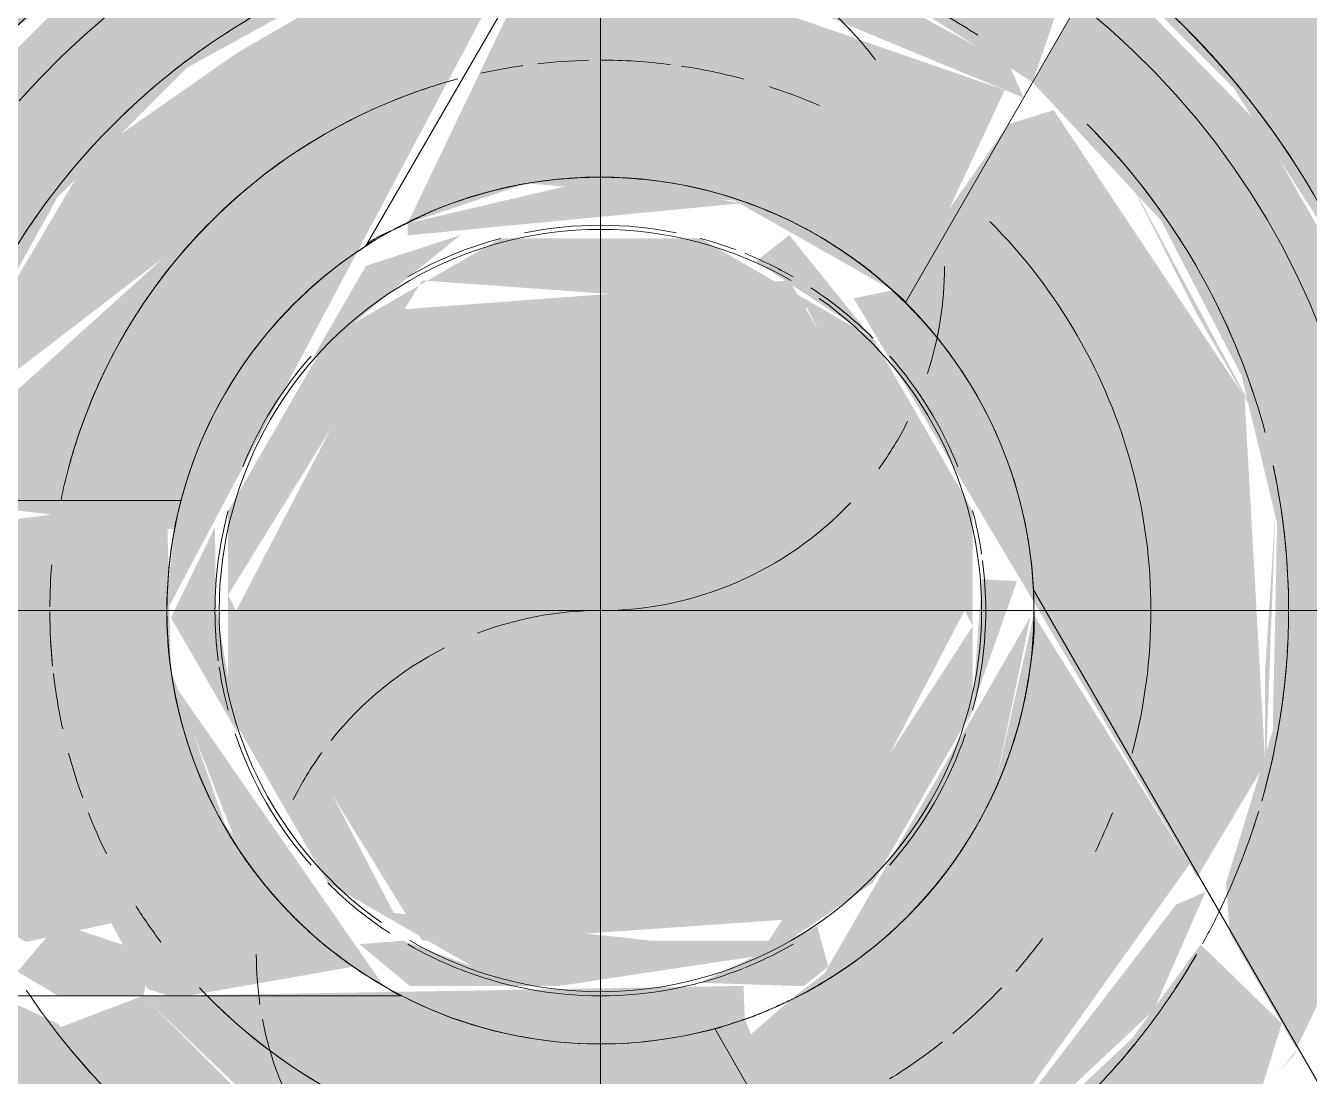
# Model space of a CAD drawing. Header units: metres. Extents: x 147 to 427, y -16 to 162.
# Drawn here: x 392.05714 to 392.08045, y 0.49154 to 0.51063 of the extents above; entities that cross this region are included whole.
import ezdxf

# ---------------------------------------------------------------- set-up
doc = ezdxf.new("R2010")
doc.units = ezdxf.units.M
for name, color, linetype, lineweight in [('P-PIPE', 7, 'Continuous', 5), ('P-PIPE-CNTR', 7, 'Continuous', 5), ('P-SANR-FIXT', 7, 'Continuous', 5)]:
    doc.layers.add(name, color=color, linetype=linetype, lineweight=lineweight)

# ---------------------------------------------------------------- blocks, each defined once
blk = doc.blocks.new('UT_Ducha higiênica - UT_Ducha higiênica-V226-HH')
at = {"layer": 'P-SANR-FIXT', "true_color": 0xf4f4f4, "transparency": 33554598}
h = blk.add_hatch(color=7, dxfattribs=at)
h.paths.add_polyline_path([(-161.1402008757782, 0.4999999999999957), (-161.1344905361901, 0.5002589616999757), (-161.1345246291447, 0.5019999999999996), (-161.1415636036094, 0.5014188907002866), (-161.1417008757785, 0.4999999999999957)])
h.paths.add_polyline_path([(-161.1330246291447, 0.5065345061048029), (-161.1310150102015, 0.5099429394195802), (-161.1279170649412, 0.5130291338498177), (-161.1245591352495, 0.515000000000001), (-161.1207186268553, 0.5161453284728974), (-161.116123505511, 0.517292842725322), (-161.1134238176033, 0.5228253563910695), (-161.1260472689764, 0.5223849030854569), (-161.1330246291447, 0.5173155541899396), (-161.1330246291447, 0.5067534605253143)])
h.paths.add_polyline_path([(-161.1030246291447, 0.5065345061048029), (-161.1035466585245, 0.5176948307352345), (-161.1050538195562, 0.5184661012230402), (-161.1080816897251, 0.512990381056767), (-161.1050226152484, 0.509927779207859), (-161.1031834532532, 0.5069179414214795)])
h = blk.add_hatch(color=7, dxfattribs=at)
h.paths.add_polyline_path([(-161.1328308006395, 0.5019999999999996), (-161.1318968929584, 0.5057061630439345), (-161.1286312308625, 0.5106066017177951), (-161.1241586377782, 0.5135615986010981), (-161.1198363624605, 0.5147614807840148), (-161.1172182005185, 0.5153967753536437), (-161.1167607193422, 0.5163336031177591), (-161.1198363624605, 0.5162614807840146), (-161.1224923355537, 0.515856096464713), (-161.1279675685643, 0.512990381056767), (-161.1310266430411, 0.509927779207859), (-161.1330246291447, 0.5065345061048029), (-161.1328613241496, 0.5019999999999996)])
h.paths.add_polyline_path([(-161.1339624052785, 0.4999999999999957), (-161.1330246291448, 0.5002147759970752), (-161.13338793414, 0.5019999999999996), (-161.1343348514611, 0.5014415046206792), (-161.1345246291447, 0.4999999999999957)])
h.paths.add_polyline_path([(-161.1030246291448, 0.4999999999999957), (-161.1035357417504, 0.5077684410893353), (-161.105034248088, 0.5099429394196192), (-161.1081321933484, 0.5130291338498307), (-161.1083146926545, 0.5128181033397022), (-161.1085158908942, 0.5114916613508153), (-161.1065306476013, 0.5095018702369911), (-161.1044630305437, 0.5062849662131793), (-161.1034391491678, 0.5033311577012917), (-161.1030509985492, 0.5002720900557494)])
h = blk.add_hatch(color=7, dxfattribs=at)
h.paths.add_polyline_path([(-161.1180246291447, 0.4849999999999948), (-161.1123883324497, 0.4862376477580795), (-161.1141423434682, 0.4881939430680752), (-161.1162128958291, 0.4877385192159716), (-161.1202438679603, 0.4877921683328029), (-161.1229743766131, 0.4886361002195574), (-161.1255246291448, 0.490133841187706), (-161.1278907879571, 0.4924999999999974), (-161.128966510792, 0.4929999999999973), (-161.1309340738709, 0.4924999999999974), (-161.128849946692, 0.4897098323594553), (-161.1264954421815, 0.487754549986641), (-161.1241455880022, 0.4864384013989064), (-161.1198363624605, 0.485246234074022), (-161.1181102958535, 0.4850116430285483)])
h.paths.add_polyline_path([(-161.1053842982261, 0.4920438057782814), (-161.1042912164921, 0.4942938369561003), (-161.1032631483607, 0.4981882666842901), (-161.1033037784413, 0.5021203494174805), (-161.1043378783633, 0.5058188147663115), (-161.1060615721355, 0.50883883476483), (-161.1089242308348, 0.5117623522420813), (-161.1101742308348, 0.5095972887326086), (-161.1078417916487, 0.507087296304257), (-161.1063793817509, 0.5042705142441813), (-161.1057331255246, 0.501583687234829), (-161.1058117035649, 0.4978194532921444), (-161.1066607293643, 0.495050252531702), (-161.1065934059442, 0.494129327620626), (-161.1055806969418, 0.4923825628676594)])
h.paths.add_polyline_path([(-161.1302613241496, 0.5019999999999996), (-161.1296698765387, 0.5042705142441813), (-161.1278907879571, 0.5074999999999983), (-161.1255246291448, 0.5098661588123243), (-161.1222834056149, 0.5116501093390623), (-161.1193571324099, 0.5123245726170892), (-161.1186158661476, 0.5129759474718593), (-161.1180246291447, 0.515000000000001), (-161.1222834056149, 0.5143329398014874), (-161.1268634639096, 0.5119630570092683), (-161.129987686154, 0.50883883476483), (-161.1317580417974, 0.5057061630439345), (-161.1327454798482, 0.5019999999999996), (-161.1305246291447, 0.5019999999999996)])
h = blk.add_hatch(color=7, dxfattribs=at)
h.paths.add_polyline_path([(-161.1123883324497, 0.4862376477580795), (-161.1090163328223, 0.4881669754173187), (-161.1060615721355, 0.4911611652351657), (-161.1056487826075, 0.4924999999999974), (-161.1071231749721, 0.4939338100733721), (-161.1083744986362, 0.4922184664332072), (-161.1109534570127, 0.4898047899914225), (-161.1131171518564, 0.4874999999999942), (-161.1124746291445, 0.4863871180180418)])
h.paths.add_polyline_path([(-161.1305246291447, 0.4929999999999973), (-161.128681165545, 0.4935300401266964), (-161.1296351985211, 0.4956457656155595), (-161.1303833206808, 0.4989266556538753), (-161.1311459206392, 0.5019999999999996), (-161.132834233428, 0.5014461990487069), (-161.1327316261723, 0.497774421467172), (-161.1316689616426, 0.4940787784381638), (-161.1310150102015, 0.4929999999999973), (-161.1305286944349, 0.4929999999999973)])
h.paths.add_polyline_path([(-161.1101742308348, 0.5095972887326086), (-161.1093304730125, 0.5120740728286105), (-161.1124843955091, 0.5138021428639631), (-161.116123505511, 0.5147416168188307), (-161.1177870643015, 0.5144114743788429), (-161.1185907958059, 0.5124254627450057), (-161.116123505511, 0.5122497123253987), (-161.1127189321571, 0.5112164606619954), (-161.1101990260083, 0.5096163147384036)])
at = {"layer": 'P-SANR-FIXT', "true_color": 0x7f7f7f, "transparency": 33554598}
h = blk.add_hatch(color=8, dxfattribs=at)
h.paths.add_polyline_path([(-161.1180246291447, 0.4875000000000029), (-161.1139305094306, 0.4889087766431101), (-161.1154026710742, 0.4925842512029213), (-161.1154246213233, 0.4931804128162534), (-161.1263284472944, 0.4929945072572295), (-161.1210188221294, 0.487894192984691), (-161.1185907958059, 0.4875745372549901)])
h.paths.add_polyline_path([(-161.1219646171398, 0.4931850850210843), (-161.1257694321439, 0.498664685702958), (-161.1245858537814, 0.4956457656155595), (-161.1225133533562, 0.4935300401266964)])
h.paths.add_polyline_path([(-161.1140768689421, 0.4931985468795022), (-161.1121882195221, 0.4947690293694935), (-161.1108647651837, 0.4967647619362152), (-161.1102113872324, 0.4998937575964359), (-161.1140336551343, 0.4932733953902783)])
h.paths.add_polyline_path([(-161.1201376506978, 0.4940030751975834), (-161.1143290450249, 0.4944070898541897), (-161.1112631483607, 0.5002826213526529), (-161.1145925369395, 0.5059969248024123), (-161.1217971633869, 0.5054596286239528), (-161.1247861099288, 0.4997173786476548), (-161.1212598672085, 0.4940030751975834)])
h.paths.add_polyline_path([(-161.107187070197, 0.4951533056728269), (-161.1059505563161, 0.4972250040119303), (-161.1063241294295, 0.5038822856765331), (-161.1097906672568, 0.5090893813139455), (-161.1106121244373, 0.50883883476483), (-161.1127189321571, 0.5058188147663115), (-161.1134238176033, 0.5056703350218528), (-161.1072502666972, 0.4952623097586433)])
h.paths.add_polyline_path([(-161.1258992101373, 0.4999999999999957), (-161.1193571324099, 0.5123245726170892), (-161.1224008865921, 0.5114153049803422), (-161.1246189016735, 0.5101347333760499), (-161.1244951052723, 0.50883883476483), (-161.1263284472944, 0.5070054927427489), (-161.1259521340789, 0.5064170115166785), (-161.1301840094578, 0.5025872633877307), (-161.1300987019733, 0.5019999999999996), (-161.1257611040645, 0.5014683261297063), (-161.1258757520285, 0.5004412273821695)])
h.paths.add_polyline_path([(-161.1214869552936, 0.5068195871837423), (-161.1154545380179, 0.5073994190409605), (-161.1180246291447, 0.5078543565477138), (-161.1215246291448, 0.5070359871875737), (-161.1215246291448, 0.5068195871837423)])
h = blk.add_hatch(color=8, dxfattribs=at)
h.paths.add_polyline_path([(-161.1137746291446, 0.4886387840678761), (-161.1115048239667, 0.4895262994064754), (-161.1073246716239, 0.4953906466284617), (-161.1101547503139, 0.4999248013085633), (-161.1108647651837, 0.4967647619362152), (-161.1121882195221, 0.4947690293694935), (-161.1145246291448, 0.4929695615268418), (-161.1156886863653, 0.4919540284226173), (-161.113800954626, 0.4886843811391725)])
h.paths.add_polyline_path([(-161.126324934877, 0.4929999999999973), (-161.1261697877249, 0.4937499999999452), (-161.127866108085, 0.494318019484659), (-161.1286133774692, 0.4934416969863349), (-161.1278725276624, 0.4929999999999973), (-161.1263339400371, 0.4929999999999973)])
h.paths.add_polyline_path([(-161.1292366717815, 0.4946836369557245), (-161.1285839400371, 0.4952499999999968), (-161.1295217998831, 0.4953719970856647), (-161.1292783832097, 0.4947843372514499)])
h.paths.add_polyline_path([(-161.1124843955091, 0.505595966142876), (-161.1106790946879, 0.5094573800050767), (-161.1189890979742, 0.5123294909852619), (-161.1215246291448, 0.5070359871875737), (-161.1193571324099, 0.5077610218951477), (-161.1155866443122, 0.5074472535264979), (-161.1127189321571, 0.5058188147663115)])
h = blk.add_hatch(color=8, dxfattribs=at)
h.paths.add_polyline_path([(-161.1117746291447, 0.4891746824526929), (-161.107971966068, 0.4927430570895183), (-161.1070336814836, 0.4948887341152876), (-161.1075648076781, 0.4946610286031531), (-161.1117709103726, 0.489179528850926)])
h.paths.add_polyline_path([(-161.1103368530111, 0.5093156188609407), (-161.1106049344077, 0.509927779207859), (-161.1137841086828, 0.5116576712252806), (-161.1168685081659, 0.5123477937856185), (-161.116123505511, 0.5117125288071749), (-161.1103636476831, 0.5093267175775085)])
h = blk.add_hatch(color=8, dxfattribs=at)
h.paths.add_polyline_path([(-161.1212598672085, 0.4879259271713592), (-161.1244561197668, 0.4903784980197549), (-161.1244951052723, 0.4911611652351657), (-161.1263339400371, 0.4929999999999973), (-161.1278358706882, 0.4924284304218431), (-161.1255246291448, 0.490133841187706), (-161.1227988675782, 0.4885634019969756), (-161.1215246291448, 0.4880355951561732)])
h.paths.add_polyline_path([(-161.1059505563161, 0.5032352380637806), (-161.1084431460983, 0.5078709966811211), (-161.1071993115974, 0.505398145657195), (-161.1060552117623, 0.5034165066139403)])
h.paths.add_polyline_path([(-161.1059505563161, 0.4967647619362239), (-161.1057631483607, 0.5018117333157274), (-161.1059505563161, 0.4989426508222601), (-161.1059505563161, 0.4972250040119303)])
h.paths.add_polyline_path([(-161.1300987019733, 0.5032352380638239), (-161.1268634639096, 0.5057177235426403), (-161.1259521340789, 0.5064170115166698), (-161.1263284472944, 0.5070054927427489), (-161.1242770435175, 0.5090568965196436), (-161.1246189016735, 0.5101347333760499), (-161.1273152927161, 0.5082499999999895), (-161.1296698765387, 0.5042705142441813), (-161.1299890339886, 0.5035000000000079)])
h = blk.add_hatch(color=8, dxfattribs=at)
h.paths.add_polyline_path([(-161.1255246291448, 0.4929999999999973), (-161.1225133533562, 0.4935300401266964), (-161.1248262115845, 0.4960731045475261), (-161.1258257161025, 0.4989266556538753), (-161.1258992101373, 0.5019999999999996), (-161.1303332033727, 0.501454023095433), (-161.1302316261723, 0.497774421467172), (-161.1294516543606, 0.4961177143234626), (-161.1286312308625, 0.4946951135353075), (-161.1290852280663, 0.494318019484659), (-161.1284509881563, 0.4939803388180471), (-161.1269100451297, 0.494318019484659), (-161.1262468066344, 0.493122177489631), (-161.1258591275532, 0.4929999999999973)])
h.paths.add_polyline_path([(-161.1187724696793, 0.4931804128162534), (-161.1149675381413, 0.4937543632602674), (-161.1130748816765, 0.495050252531702), (-161.1112631483607, 0.4981882666842814), (-161.1112631483607, 0.5018117333157274), (-161.1130748816765, 0.5049497474683111), (-161.1162128958291, 0.5067614807840297), (-161.1198363624605, 0.5067614807840297), (-161.1229743766131, 0.5049497474683111), (-161.1247861099288, 0.5018117333157187), (-161.1247861099288, 0.4981882666842901), (-161.1229743766131, 0.495050252531702), (-161.1198363624605, 0.4932385192159834), (-161.1193950005357, 0.4931804128162534)])
h.paths.add_polyline_path([(-161.1170950039819, 0.4940030751975834), (-161.1217775220977, 0.4945063516651014), (-161.1247861099288, 0.5002826213523367), (-161.1212598672085, 0.5059969248024123), (-161.1142717361704, 0.5054936482980725), (-161.1112631483607, 0.4997173786473429), (-161.1149675381413, 0.4940030751975834), (-161.1168261865593, 0.4940030751975834)])
h = blk.add_hatch(color=8, dxfattribs=at)
h.paths.add_polyline_path([(-161.1143290450249, 0.4931804128162534), (-161.1138858736974, 0.4935293603473094), (-161.1140873386484, 0.4942733669729815), (-161.1162128958291, 0.4932385192159834), (-161.1145246291448, 0.4931804128162534)])
h.paths.add_polyline_path([(-161.1193950005357, 0.4931804128162534), (-161.1216096685414, 0.4940030751975834), (-161.1223992101373, 0.4939378221735155), (-161.1214869552936, 0.4931804128162534), (-161.1198235842782, 0.4931804128162534)])
h.paths.add_polyline_path([(-161.111433507705, 0.4977769828448209), (-161.1104579758644, 0.5005333464427999), (-161.1110999768467, 0.5005723226169113), (-161.1112631483607, 0.4981882666842814), (-161.1114159158697, 0.4978194532921444)])
h.paths.add_polyline_path([(-161.124615750585, 0.4977769828459297), (-161.1250106380665, 0.500106272789968), (-161.1250246291447, 0.5015148187143509), (-161.1258257161025, 0.4998727045977283), (-161.124766290918, 0.498037726351291)])
h.paths.add_polyline_path([(-161.1128038790955, 0.5045965700286975), (-161.1145925369395, 0.5068195871837423), (-161.115201655793, 0.5063426114463032), (-161.1130748816765, 0.5049497474683111)])
h.paths.add_polyline_path([(-161.1232453791933, 0.5045965700296331), (-161.1214869552936, 0.5060777828465707), (-161.1205681010498, 0.5068195871837423), (-161.1222834056149, 0.5062627571429082), (-161.1232181183681, 0.5046437871638749)])
at = {"layer": 'P-SANR-FIXT', "true_color": 0xf4f4f4, "transparency": 33554598}
h = blk.add_hatch(color=7, dxfattribs=at)
h.paths.add_polyline_path([(-161.1139305094306, 0.4771746436089262), (-161.1100019893131, 0.4776150969145389), (-161.1081760332992, 0.4789417316129335), (-161.1127763692785, 0.4860666225593216), (-161.1159484971241, 0.4852733279658398), (-161.1198363624605, 0.4852385192159765), (-161.1229271119589, 0.4859214881871829), (-161.1268634639095, 0.4880077625104176), (-161.1293806300259, 0.4903354624166654), (-161.1322030616617, 0.4929999999999973), (-161.1326101091218, 0.4924647540338287), (-161.1320624397677, 0.4897109239038588), (-161.1326141894786, 0.4846000000000035), (-161.1330246291447, 0.4846000000000035), (-161.1324995566844, 0.482302958337316), (-161.1248034756622, 0.4771746436089262), (-161.1139637900086, 0.4771746436089262)])
h.paths.add_polyline_path([(-161.1030246291447, 0.4826844458100605), (-161.1029509463181, 0.483141193794052), (-161.1030246291447, 0.4832645150172863)])
h.paths.add_polyline_path([(-161.1105184856834, 0.4870143329869528), (-161.1090023655035, 0.4881448272080701), (-161.1105144676342, 0.4870174161445135)])
h.paths.add_polyline_path([(-161.1053717021436, 0.4920220795047184), (-161.1057303818706, 0.4915927807916347), (-161.1054193745081, 0.4919332606909567)])
h.paths.add_polyline_path([(-161.1039846414417, 0.4896296165777171), (-161.1034245498105, 0.4924999999999974), (-161.1030246291447, 0.4942938369561003), (-161.1035357417504, 0.4961177143234626), (-161.1049476455477, 0.4912906481525375), (-161.1040043871365, 0.4896636748151739)])
h.paths.add_polyline_path([(-161.1330246291447, 0.4934654938951799), (-161.1331246291448, 0.4999999999999957), (-161.1344917160203, 0.4997500000000001), (-161.1331246291448, 0.4937069152516068), (-161.1330513650692, 0.4935300401266964)])
at = {"layer": 'P-SANR-FIXT'}
for p, q in [((-161.1088368069715, 0.5299137748155099), (-161.1222834056149, 0.506623582775598)), ((-161.1124843955091, 0.505595966142876), (-161.1010425783374, 0.5254137748155759)), ((-161.1256409948009, 0.5019999999999996), (-161.1485246291448, 0.5019999999999996)), ((-161.0967124513179, 0.4770862251849087), (-161.1101590499618, 0.5003764172242402)), ((-161.1485246291448, 0.4929999999999973), (-161.1216314318575, 0.4929999999999973)), ((-161.1159484971241, 0.4924040338572285), (-161.1045066799519, 0.4725862251847842))]:
    blk.add_line(p, q, dxfattribs=at)
at = {"layer": 'P-SANR-FIXT', "color": 254, "true_color": 0xe9e9e9}
blk.add_line((-161.1154240502863, 0.5096559302814797), (-161.1154364386937, 0.5096592582628914), dxfattribs=at)
at = {"layer": 'P-SANR-FIXT', "color": 254, "true_color": 0xe6e6e6}
blk.add_line((-161.1154364386937, 0.5096592582628914), (-161.1154240502863, 0.5096559302814797), dxfattribs=at)
at = {"layer": 'P-SANR-FIXT'}
for centre, radius, start, end in [((-161.1180246291447, 0.5), 0.01500000000000001, 89.99999999999959, 172.8169731624006), ((-161.1180246291447, 0.5), 0.01499999999998636, 359.9999999999994, 52.45709492383364), ((-161.1180246291447, 0.5), 0.007874580992620395, 359.9999999999987, 179.9999999999987), ((-161.1180246291448, 0.5000000000000092), 0.007000000000021253, 78.65419612889293, 101.3458038713398), ((-161.1180246291448, 0.5000000000000092), 0.007000000000021253, 78.65419612889991, 101.3458038713398), ((-161.1180246291448, 0.5000000000000092), 0.006999999999981428, 138.6541961242465, 158.1095299170462), ((-161.1180246291448, 0.5000000000000092), 0.006999999999981428, 138.6541961242465, 158.1095299170462), ((-161.1180246291448, 0.5000000000000092), 0.006999999999998798, 21.89047008300429, 41.34580386568707), ((-161.1180246291448, 0.5000000000000092), 0.006999999999998798, 21.89047008300429, 41.34580386568707), ((-161.1180246291447, 0.5), 0.007874580992591973, 180, 0), ((-161.1180246291448, 0.5000000000000092), 0.007000000000007293, 198.6541961248572, 221.3458038750577), ((-161.1180246291448, 0.5000000000000092), 0.007000000000007293, 198.6541961248572, 221.3458038750577), ((-161.1180246291448, 0.5000000000000092), 0.007000000000017309, 318.6541961343065, 341.3458038651302), ((-161.1180246291448, 0.5000000000000092), 0.007000000000017309, 318.6541961343065, 341.3458038651302), ((-161.1180246291447, 0.5), 0.01500000000002118, 207.2994541391567, 292.457094924072), ((-161.1180246291448, 0.5000000000000092), 0.006999999999989838, 259.2715171107294, 280.7284828890414), ((-161.1180246291448, 0.5000000000000092), 0.006999999999989838, 259.2715171107294, 280.7284828890414)]:
    blk.add_arc(centre, radius, start, end, dxfattribs=at)
at = {"layer": 'P-SANR-FIXT', "color": 254, "true_color": 0xd5d5d5}
for centre, radius, start, end in [((-161.1180246291447, 0.5), 0.01499999999995752, 42.03438205535853, 45.00000000000038), ((-161.1180246291447, 0.5000000000000007), 0.00999999999998729, 91.24822897779707, 96.56250000017721), ((-161.1180246291447, 0.5000000000000007), 0.009999999999986787, 82.69536533132924, 90), ((-161.1180246291447, 0.5000000000000007), 0.01000000000000036, 98.11483424246325, 102.5488362470288), ((-161.1180246291447, 0.5000000000000007), 0.009999999999976928, 75.00000000007714, 81.5625000001587), ((-161.1180246291447, 0.5000000000000007), 0.009999999999995384, 66.56250000019762, 72.14471713426003), ((-161.1180246291447, 0.5), 0.007874580992584689, 60.426853811816, 119.9280889499334), ((-161.1180246291447, 0.5), 0.007874580992601228, 120.0747397320841, 157.0170633078156), ((-161.1180246291448, 0.5000000000000092), 0.006999999999984988, 105.0000000000436, 119.9999999993116), ((-161.1180246291448, 0.5000000000000092), 0.006999999999984988, 105.0000000000436, 119.9999999993116), ((-161.1180246291448, 0.5000000000000092), 0.006999999999984783, 69.49632221002277, 74.9999999999561), ((-161.1180246291448, 0.5000000000000092), 0.006999999999984783, 69.49632221002818, 74.9999999999561), ((-161.1180246291447, 0.5), 0.007874580992564786, 8.078029001017379e-13, 59.55212463589638), ((-161.1180246291448, 0.5000000000000092), 0.006999999999994336, 59.99999999996233, 67.99629750638137), ((-161.1180246291448, 0.5000000000000092), 0.006999999999994336, 59.99999999996239, 67.99629750638005), ((-161.1180246291448, 0.5000000000000092), 0.007000000000021689, 45.00000000002751, 56.89652978981563), ((-161.1180246291448, 0.5000000000000092), 0.007000000000021689, 45.00000000002751, 56.89652978981563), ((-161.1180246291447, 0.5), 0.007874580992620395, 157.2367741505077, 179.9999999999987), ((-161.1180246291448, 0.5000000000000092), 0.006999999999976581, 165.0000000000142, 180), ((-161.1180246291448, 0.5000000000000092), 0.006999999999976581, 165.0000000000142, 180), ((-161.1180246291448, 0.5000000000000092), 0.006999999999984783, 8.427294718412378, 15.00000000000371), ((-161.1180246291448, 0.5000000000000092), 0.006999999999984783, 8.427294718446538, 15.00000000000371), ((-161.1180246291447, 0.5000000000000007), 0.0100000000000101, 175.2416114417375, 179.6301761423017), ((-161.1180246291448, 0.5000000000000092), 0.007000000000000964, 9.087299089890595e-13, 7.479131685426211), ((-161.1180246291448, 0.5000000000000092), 0.007000000000000964, 9.087299089890509e-13, 7.479131685461279), ((-161.1180246291447, 0.5000000000000007), 0.01000000000001512, 180.1359100770737, 185.7860035821166), ((-161.1180246291447, 0.5), 0.007874580992637064, 180, 239.999999999873), ((-161.1180246291448, 0.5000000000000092), 0.007000000000027034, 180, 187.4791316404527), ((-161.1180246291448, 0.5000000000000092), 0.007000000000027034, 180, 187.4791316404527), ((-161.1180246291447, 0.5), 0.007874580992591973, 300.1595468704429, 0), ((-161.1180246291448, 0.5000000000000092), 0.007000000000005002, 344.9999999999555, 0), ((-161.1180246291448, 0.5000000000000092), 0.007000000000005002, 344.9999999999555, 0), ((-161.1180246291448, 0.5000000000000092), 0.006999999999984783, 188.4272947168865, 195.0000000000028), ((-161.1180246291448, 0.5000000000000092), 0.006999999999984783, 188.4272947168865, 195.0000000000028), ((-161.1180246291447, 0.5000000000000007), 0.009999999999987713, 186.5625000000012, 192.4117640572905), ((-161.1180246291447, 0.5000000000000007), 0.009999999999976928, 194.9999999999974, 199.8978333119794), ((-161.1180246291447, 0.5000000000000007), 0.01000000000000248, 201.5624999999721, 206.2254013819306), ((-161.1180246291447, 0.5000000000000007), 0.009999999999989113, 334.0484734996464, 338.4375000000304), ((-161.1180246291448, 0.5000000000000092), 0.006999999999969944, 224.9999999998151, 236.8965299752944), ((-161.1180246291448, 0.5000000000000092), 0.006999999999969944, 224.9999999998151, 236.8965299752944), ((-161.1180246291447, 0.5000000000000007), 0.009999999999965488, 212.4325549804132, 217.0429024159628), ((-161.1180246291448, 0.5000000000000092), 0.006999999999998495, 240.0000000007597, 249.4681994600545), ((-161.1180246291448, 0.5000000000000092), 0.006999999999998495, 240.0000000007597, 249.4681994600545), ((-161.1180246291448, 0.5000000000000092), 0.007000000000003006, 292.0037024935938, 300.0000000000067), ((-161.1180246291448, 0.5000000000000092), 0.007000000000003006, 292.0037024935938, 300.0000000000067), ((-161.1180246291447, 0.5000000000000007), 0.009999999999984, 319.0076141229678, 323.4375000000577), ((-161.1180246291447, 0.5), 0.01249999999999726, 326.6428716152661, 329.9999999999297), ((-161.1180246291448, 0.5000000000000092), 0.006999999999995129, 249.4963222110333, 259.2715171107374), ((-161.1180246291448, 0.5000000000000092), 0.006999999999995129, 249.4963222110333, 259.2715171107374), ((-161.1180246291448, 0.5000000000000092), 0.007000000000005094, 280.7284828890187, 291.7602533973862), ((-161.1180246291448, 0.5000000000000092), 0.007000000000005094, 280.7284828890187, 291.7602533973862), ((-161.1180246291447, 0.5000000000000007), 0.01000000000001263, 223.249711339852, 225.0000000000411), ((-161.1180246291447, 0.5), 0.007874580992594513, 240.4019693268528, 299.8095912500561), ((-161.1180246291447, 0.5000000000000007), 0.009999999999997079, 309.7980108102126, 316.7502886601913), ((-161.1180246291447, 0.5), 0.01249999999999019, 322.0777517247231, 326.322463254018), ((-161.1180246291447, 0.5000000000000007), 0.01000000000000235, 301.6736529004888, 308.4374999999591), ((-161.1180246291447, 0.5), 0.01249999999997246, 315.9185713259383, 321.1261221405375)]:
    blk.add_arc(centre, radius, start, end, dxfattribs=at)
at = {"layer": 'P-SANR-FIXT', "color": 253, "true_color": 0x9e9e9e}
for centre, radius, start, end in [((-161.1180246291447, 0.5), 0.01250000000001931, 122.6250000000631, 134.9999999999972), ((-161.1180246291447, 0.5), 0.01499999999997003, 31.69476383258548, 42.03438205538247), ((-161.1180246291447, 0.5000000000000007), 0.009999999999984285, 105.000000000089, 164.9999999999962), ((-161.1180246291447, 0.5), 0.01249999999999537, 32.62500000006549, 45.00000000003953), ((-161.1180246291447, 0.5), 0.0125000000000277, 137.6249999999807, 149.9999999999159), ((-161.1180246291447, 0.5), 0.007874580992620395, 359.9999999999987, 179.9999999999987), ((-161.1180246291447, 0.5), 0.007874580992620395, 359.9999999999987, 179.9999999999987), ((-161.1180246291447, 0.5), 0.006924652297982448, 60.00000000020139, 179.9999999999977), ((-161.1180246291447, 0.5000000000000007), 0.01000000000001174, 15.00000000007416, 44.99999999992197), ((-161.1180246291447, 0.5), 0.012500000000011, 14.99999999999845, 27.37500000011349), ((-161.1180246291447, 0.5), 0.006924652297942103, 9.186178726667559e-13, 54.96465417620239), ((-161.1180246291447, 0.5000000000000007), 0.009999999999981522, 165.0053728462654, 168.4088900845138), ((-161.1180246291447, 0.5000000000000007), 0.0099999999999909, 359.9999999999984, 14.99462715370674), ((-161.1180246291447, 0.5), 0.01249999999998863, 359.9999999999986, 11.99570172296819), ((-161.1180246291447, 0.5), 0.007874580992591973, 180, 0), ((-161.1180246291447, 0.5), 0.007874580992591973, 180, 0), ((-161.1180246291447, 0.5), 0.006924652297985294, 180.0000000000001, 234.9646545444288), ((-161.1180246291447, 0.5), 0.006924652297954026, 239.9999999998979, 0), ((-161.1180246291447, 0.5000000000000007), 0.01000000000000438, 345.0000000000041, 359.9999999999955), ((-161.1180246291447, 0.5), 0.01250000000000364, 345.0000000000278, 357.3750000000266), ((-161.1180246291447, 0.5), 0.01249999999999498, 334.1338108579319, 342.3750000000207), ((-161.1180246291447, 0.5), 0.01249999999997488, 213.4707767671549, 222.3749999998711), ((-161.1180246291447, 0.5000000000000007), 0.01000000000001857, 225.000000000058, 284.9999999998635)]:
    blk.add_arc(centre, radius, start, end, dxfattribs=at)
at = {"layer": 'P-SANR-FIXT', "color": 252, "true_color": 0x898989}
for radius, start, end in [(0.01249999999999809, 122.6250000001074, 135.0000000000462), (0.01249999999997799, 32.62500000002994, 45.00000000000026), (0.01249999999999326, 137.6250000000598, 149.9999999999848), (0.01249999999996874, 14.99999999995054, 27.37500000003489), (0.01250000000001204, 5.088887490351181e-13, 11.99570172299092), (0.01249999999998461, 345.0000000000498, 357.375000000031), (0.01249999999999957, 334.1338108579238, 342.3750000000147), (0.0125000000000277, 213.4707767672665, 222.3749999999919)]:
    blk.add_arc((-161.1180246291447, 0.5), radius, start, end, dxfattribs=at)
at = {"layer": 'P-SANR-FIXT', "color": 254, "true_color": 0xcecece}
for radius, start, end in [(0.00999999999999096, 91.24822897779663, 96.56250000017485), (0.01000000000000012, 82.69536533133254, 90.00000000000031), (0.009999999999991151, 98.11483424247068, 102.5488362470401), (0.009999999999986181, 75.00000000009038, 81.5625000001664), (0.01000000000000214, 66.56250000021195, 72.14471713427169), (0.009999999999992038, 334.0484734996423, 338.4375000000269), (0.01000000000002099, 319.0076141228641, 323.4374999999579), (0.009999999999993153, 309.7980108102244, 316.7502886602038), (0.009999999999995552, 301.6736529005065, 308.4374999999785)]:
    blk.add_arc((-161.1180246291447, 0.5000000000000007), radius, start, end, dxfattribs=at)
at = {"layer": 'P-SANR-FIXT', "color": 9, "true_color": 0xbbbbbb}
for radius, start, end in [(0.01000000000002851, 105.0000000000257, 120.0000000000478), (0.009999999999998272, 135.0000000000465, 155.9466991410666), (0.01000000000003867, 15.00000000011585, 45.00000000000056), (0.009999999999976928, 156.5625000001362, 165.0000000000043), (0.009999999999983612, 165.0053728462601, 168.4088900845091), (0.01000000000001633, 6.36110936294321e-13, 14.99462715374468), (0.009999999999990905, 345.0000000000268, 0)]:
    blk.add_arc((-161.1180246291447, 0.5000000000000007), radius, start, end, dxfattribs=at)
at = {"layer": 'P-SANR-FIXT', "color": 9, "true_color": 0xc5c5c5}
for radius, start, end in [(0.01000000000001857, 120.0000000001029, 134.9999999999424), (0.009999999999979282, 224.9999999999444, 239.9999999997914)]:
    blk.add_arc((-161.1180246291447, 0.5000000000000007), radius, start, end, dxfattribs=at)
at = {"layer": 'P-SANR-FIXT', "color": 254, "true_color": 0xe0e0e0}
for radius, start, end in [(0.01000000000000611, 175.2416114417368, 179.6301761422993), (0.009999999999982067, 181.9411428382834, 185.7860035820947), (0.009999999999998017, 201.5624999999608, 206.2254013819185), (0.00999999999998857, 212.4325549804715, 217.0429024160254), (0.009999999999998474, 223.2497113398106, 224.9999999999994)]:
    blk.add_arc((-161.1180246291447, 0.5000000000000007), radius, start, end, dxfattribs=at)
at = {"layer": 'P-SANR-FIXT', "color": 253, "true_color": 0x9d9d9d}
for radius, start, end in [(0.01249999999996865, 326.6428716153263, 329.9999999999868), (0.01250000000000594, 322.0777517246884, 326.322463253985), (0.01249999999999275, 315.9185713258919, 321.1261221404924)]:
    blk.add_arc((-161.1180246291447, 0.5), radius, start, end, dxfattribs=at)
at = {"layer": 'P-SANR-FIXT', "color": 253, "true_color": 0x9e9e9e}
for points, knots in [([(-161.1255381181103, 0.512982583855496), (-161.1258025126855, 0.512832120407157), (-161.126315406162, 0.5125187983794645), (-161.1270389808804, 0.5120015758206784), (-161.1277175005255, 0.5114533182117168), (-161.1283531520833, 0.5108881588117663), (-161.1289437318544, 0.5103022571202782), (-161.1296700079964, 0.5094810922105256), (-161.1301522933813, 0.5088406973741635), (-161.1304471355417, 0.5084072192083905)], [0.2857142857142857, 0.2857142857142857, 0.2857142857142857, 0.2857142857142857, 0.3214285714285714, 0.3571428571428571, 0.3928571428571428, 0.4285714285714285, 0.4642857142857143, 0.5, 0.5714285714285714, 0.5714285714285714, 0.5714285714285714, 0.5714285714285714]), ([(-161.1056021227478, 0.5084072192083618), (-161.1057496191747, 0.5086237503195584), (-161.106058212801, 0.5090528205950552), (-161.1065606890791, 0.5096867429519455), (-161.1071055613353, 0.5103021607887681), (-161.1076960968547, 0.5108881846236897), (-161.1082839507465, 0.5114108069823773), (-161.1086824030263, 0.5117362067172867), (-161.1088607481392, 0.5118754340847428)], [0.4285714285714285, 0.4285714285714285, 0.4285714285714285, 0.4285714285714285, 0.4642857142857143, 0.5, 0.5357142857142857, 0.5714285714285714, 0.6071428571428571, 0.634798713186586, 0.634798713186586, 0.634798713186586, 0.634798713186586]), ([(-161.1145925369395, 0.5070872963042579), (-161.1147076146723, 0.5071416948720588), (-161.1149462989791, 0.5072464759542671), (-161.1154508875382, 0.5074460882068175), (-161.1161174660031, 0.5076582125925019), (-161.1168142420079, 0.5077875043916815), (-161.1173747265032, 0.5078474528598557), (-161.1177883508488, 0.5078749139908659), (-161.1181942559105, 0.507878871263414), (-161.1185936611108, 0.5078565329428354), (-161.1189180256362, 0.5078228276591584), (-161.1191713146505, 0.5077889769400064), (-161.1193887827951, 0.5077572982910399), (-161.1196314827439, 0.5077130749491048), (-161.119985524204, 0.507629499777445), (-161.1203236702967, 0.5075293319332943), (-161.1206428953291, 0.5074254544350865), (-161.1209483546429, 0.5073203918845294), (-161.1213116795466, 0.5071506250088986), (-161.1216140798454, 0.5069970035234227), (-161.1217610736468, 0.5069296434579584), (-161.1217991379744, 0.5069122247746183)], [0.3333333333333333, 0.3333333333333333, 0.3333333333333333, 0.3333333333333333, 0.361111111111111, 0.3888888888888888, 0.4444444444444444, 0.5, 0.5277777777777778, 0.5555555555555556, 0.5833333333333334, 0.6111111111111112, 0.6388888888888888, 0.6527777777777777, 0.6666666666666666, 0.6875, 0.7083333333333333, 0.75, 0.7708333333333333, 0.7916666666666666, 0.8333333333333333, 0.875, 0.890625, 0.890625, 0.890625, 0.890625]), ([(-161.1124843955091, 0.5055959661428772), (-161.1124808824427, 0.5056020509524161), (-161.1125082622334, 0.5056346924585065), (-161.1126079869196, 0.5057251272012268), (-161.1127144846691, 0.5058142938870458), (-161.1128476673467, 0.5059305858484928), (-161.1130067404574, 0.5060720185901013), (-161.1131644226942, 0.506202107151573), (-161.1133068219098, 0.506309773465422), (-161.1134225526485, 0.5063903989623959), (-161.1135458731162, 0.506473071258869), (-161.1137183820143, 0.5065888830361566), (-161.1139505678773, 0.5067391118069118), (-161.1142558325826, 0.5069200845474612), (-161.1144774592068, 0.5070328977364569), (-161.1145925369395, 0.5070872963042579)], [0, 0, 0, 0, 0.05555555555555555, 0.08333333333333333, 0.1111111111111111, 0.1388888888888889, 0.1666666666666667, 0.1944444444444444, 0.2083333333333333, 0.2222222222222222, 0.2361111111111111, 0.25, 0.2777777777777778, 0.3055555555555556, 0.3333333333333333, 0.3333333333333333, 0.3333333333333333, 0.3333333333333333]), ([(-161.1256409948009, 0.5020000000000018), (-161.1256438072153, 0.5020000000000018), (-161.125659047237, 0.5019314333450662), (-161.1257060001849, 0.5017363033173834), (-161.1257380738932, 0.5015933814801337), (-161.1257609439662, 0.5014708042318814), (-161.1257847746292, 0.5013333583706098), (-161.1258107785659, 0.5011816090876628), (-161.1258354336055, 0.501016019920335), (-161.1258622352731, 0.5007774253250571), (-161.1258850049997, 0.5004473710641563), (-161.1258959220528, 0.5001533981529037), (-161.1258992101373, 0.5)], [0, 0, 0, 0, 0.25, 0.375, 0.4375, 0.5, 0.5625, 0.625, 0.6875, 0.75, 0.875, 1, 1, 1, 1]), ([(-161.1258992101373, 0.5), (-161.1259037224966, 0.4996646796792814), (-161.1258538323084, 0.4989416873827646), (-161.1256508885437, 0.4979627883676859), (-161.1253921136872, 0.4972019078631322), (-161.1252368518882, 0.4968333989744774), (-161.1251531614237, 0.4966543979082173)], [0, 0, 0, 0, 0.1111111111111111, 0.2222222222222222, 0.2777777777777778, 0.3333333333333333, 0.3333333333333333, 0.3333333333333333, 0.3333333333333333]), ([(-161.1139305094306, 0.4932733953902799), (-161.1138837910357, 0.4933026988862642), (-161.1137897400555, 0.493363235852638), (-161.1135980520568, 0.493489971631076), (-161.1132566440355, 0.4937283681341343), (-161.1127701279323, 0.4941158801762388), (-161.1123148185602, 0.4945706294402934), (-161.1119730325103, 0.4949607379899829), (-161.1117315497937, 0.4952607951235472), (-161.1115089166413, 0.495569940067705), (-161.111305884731, 0.4958890696474189), (-161.1111512841732, 0.4961583369763526), (-161.1110358041589, 0.4963739450570765), (-161.1109387540815, 0.4965615664671497), (-161.1108362260513, 0.4967764442212357), (-161.1106990814017, 0.4971010015617212), (-161.1105825599214, 0.4974248356761408), (-161.1104808620294, 0.4977420000330306), (-161.1103882198572, 0.4980530861789062), (-161.1103042786209, 0.4984408064421751), (-161.1102433633133, 0.4988117804992531), (-161.1102001768385, 0.4990886496932767), (-161.1101653678732, 0.499354553361864), (-161.1101402933451, 0.4996667817252106), (-161.1101425909367, 0.4998930924948615), (-161.1101500481521, 0.5)], [0.3333333333333333, 0.3333333333333333, 0.3333333333333333, 0.3333333333333333, 0.3472222222222222, 0.361111111111111, 0.3888888888888888, 0.4444444444444444, 0.5, 0.5277777777777778, 0.5555555555555556, 0.5833333333333334, 0.6111111111111112, 0.6388888888888888, 0.6527777777777777, 0.6666666666666666, 0.6875, 0.7083333333333333, 0.75, 0.7708333333333333, 0.7916666666666666, 0.8333333333333333, 0.875, 0.8958333333333333, 0.9166666666666666, 0.9583333333333333, 1, 1, 1, 1]), ([(-161.1251531614237, 0.4966543979082173), (-161.1250694709591, 0.4964753968419572), (-161.1249348459149, 0.4962147753096681), (-161.1247383137214, 0.4958839094049303), (-161.1245742788176, 0.4956241449620156), (-161.1243894113872, 0.4953573039787963), (-161.1241807641072, 0.4950872466063159), (-161.1240028177026, 0.4948741761581228), (-161.1238600458515, 0.4947105434168598), (-161.123714041834, 0.4945529904680925), (-161.1235281223009, 0.4943661734607848), (-161.1233409011296, 0.4941916836924792), (-161.1231939033802, 0.4940583748850874), (-161.1230453151361, 0.493930953619048), (-161.1228572390819, 0.4937825439161491), (-161.1226732345707, 0.4936464578936804), (-161.1225334102229, 0.4935443169422226), (-161.1223971919839, 0.4934471501305591), (-161.1222216716936, 0.4933377553012193), (-161.1220610238619, 0.4932430949781096), (-161.1219782708484, 0.4931933922759118), (-161.1219528475234, 0.4931776465040064)], [0.3333333333333333, 0.3333333333333333, 0.3333333333333333, 0.3333333333333333, 0.3888888888888888, 0.4166666666666666, 0.4444444444444444, 0.4791666666666666, 0.5138888888888888, 0.548611111111111, 0.5659722222222221, 0.5833333333333333, 0.6180555555555555, 0.6527777777777777, 0.6701388888888888, 0.6875, 0.7222222222222222, 0.7569444444444444, 0.7743055555555556, 0.7916666666666667, 0.826388888888889, 0.8611111111111112, 0.8784722222222223, 0.8784722222222223, 0.8784722222222223, 0.8784722222222223]), ([(-161.1219528475234, 0.4931776465040064), (-161.1219274241984, 0.4931619007321009), (-161.1218576372621, 0.493117128802866), (-161.121722982337, 0.4930328087768886), (-161.1216552867499, 0.4930000000000018), (-161.1216314318575, 0.4930000000000018)], [0.8784722222222223, 0.8784722222222223, 0.8784722222222223, 0.8784722222222223, 0.8958333333333334, 0.9305555555555556, 1, 1, 1, 1]), ([(-161.1159484971241, 0.4924040338572312), (-161.1159459950279, 0.4923997000994656), (-161.1159112812305, 0.4924062715275035), (-161.1158038073351, 0.4924399493315351), (-161.1156938981561, 0.492478531143267), (-161.1155527182323, 0.4925251293709094), (-161.1153817514274, 0.4925800169972907), (-161.1152187782837, 0.4926381700328337), (-161.115078097661, 0.4926942508193951), (-161.1149683857479, 0.4927423597385982), (-161.1148535881953, 0.4927946527633409), (-161.1146926802778, 0.4928675010995584), (-161.1144793867159, 0.4929674942938811), (-161.1142993562399, 0.4930600324309797), (-161.1142079184285, 0.4931102047576553)], [0, 0, 0, 0, 0.05555555555555555, 0.08333333333333333, 0.1111111111111111, 0.1388888888888889, 0.1666666666666667, 0.1944444444444444, 0.2083333333333333, 0.2222222222222222, 0.2361111111111111, 0.25, 0.2777777777777778, 0.3055555555555556, 0.3055555555555556, 0.3055555555555556, 0.3055555555555556])]:
    blk.add_open_spline(points, degree=3, knots=knots, dxfattribs=at)
at = {"layer": 'P-SANR-FIXT'}
for points in [[(-161.1304471355417, 0.5084072192083905), (-161.1302996391148, 0.5086237503195863), (-161.1299910454885, 0.5090528205950813), (-161.1294885692104, 0.5096867429519696), (-161.1289436969541, 0.5103021607887906), (-161.1283531614347, 0.5108881846237106), (-161.1277174980197, 0.511453311295427), (-161.1270389815518, 0.5120015776738926), (-161.126315405982, 0.5125187978828973), (-161.1258025126576, 0.5128321203303379), (-161.1255381181103, 0.5129825838554961)], [(-161.1101590499618, 0.5003764172242454), (-161.1101557573431, 0.5003707142412639), (-161.110155289269, 0.500335381293473), (-161.1101547503139, 0.5002720900557516)], [(-161.1101547503139, 0.5002720900557516), (-161.110155289269, 0.500335381293473), (-161.1101557573431, 0.5003707142412639), (-161.1101590499618, 0.5003764172242454)]]:
    blk.add_open_spline(points, degree=3, dxfattribs=at)
for points, knots in [([(-161.1088607478107, 0.5118754349913137), (-161.1086824022884, 0.511736208754265), (-161.1082839491325, 0.5114108114371108), (-161.1076961062062, 0.5108881588117454), (-161.1071055264351, 0.5103022571202557), (-161.1063792502931, 0.5094810922105009), (-161.1058969649082, 0.5088406973741364), (-161.1056021227478, 0.5084072192083618)], [0.3652012868134139, 0.3652012868134139, 0.3652012868134139, 0.3652012868134139, 0.3928571428571428, 0.4285714285714285, 0.4642857142857143, 0.5, 0.5714285714285714, 0.5714285714285714, 0.5714285714285714, 0.5714285714285714]), ([(-161.1217864255637, 0.5069179414214829), (-161.1217522278326, 0.5069335344327036), (-161.1216804794946, 0.5069666922805975), (-161.1215235997458, 0.5070433924381947), (-161.1213067222454, 0.5071516346404247), (-161.1210696224513, 0.5072628887338383), (-161.1208713042681, 0.5073452621781941), (-161.1207192792136, 0.5074000388503342), (-161.1205633400097, 0.5074510966662704), (-161.1203490094437, 0.5075206270938114), (-161.1200707119541, 0.5076046741379087), (-161.1197800122301, 0.5076795453539624), (-161.1195405810016, 0.5077301662768192), (-161.1193577253175, 0.5077617416576645), (-161.1191713121877, 0.5077889984634348), (-161.1189180270581, 0.5078228152326054), (-161.1185936606277, 0.50785653716467), (-161.1181942560399, 0.5078788701323058), (-161.1177883508142, 0.5078749142934642), (-161.1173747265123, 0.5078474527805706), (-161.1168142420026, 0.507787504437499), (-161.1161174660049, 0.5076582125765706), (-161.115450887538, 0.5074460882087947), (-161.1149462989792, 0.5072464759538948), (-161.1145882725188, 0.5070893043310547), (-161.1142558325827, 0.5069200845474345), (-161.1139505678773, 0.5067391118069192), (-161.1137183820143, 0.5065888830361559), (-161.1135458731162, 0.5064730712588694), (-161.1134225526485, 0.506390398962396), (-161.1133068219098, 0.5063097734654223), (-161.1131644226942, 0.5062021071515731), (-161.1130067404574, 0.5060720185901014), (-161.1128476673467, 0.5059305858484927), (-161.1127144846691, 0.5058142938870457), (-161.1126079869196, 0.5057251272012268), (-161.1125082622334, 0.5056346924585065), (-161.1124808824427, 0.5056020509524161), (-161.1124843955091, 0.5055959661428773)], [0.1111111111111111, 0.1111111111111111, 0.1111111111111111, 0.1111111111111111, 0.125, 0.1388888888888889, 0.1666666666666667, 0.1944444444444444, 0.2083333333333333, 0.2222222222222222, 0.2361111111111111, 0.25, 0.2777777777777778, 0.3055555555555556, 0.3194444444444444, 0.3333333333333333, 0.3472222222222222, 0.361111111111111, 0.3888888888888888, 0.4166666666666666, 0.4444444444444444, 0.4722222222222222, 0.5, 0.5555555555555556, 0.6111111111111112, 0.6388888888888888, 0.6666666666666666, 0.6944444444444444, 0.7222222222222222, 0.75, 0.7638888888888888, 0.7777777777777778, 0.7916666666666667, 0.8055555555555556, 0.8333333333333333, 0.861111111111111, 0.8888888888888888, 0.9166666666666666, 0.9444444444444444, 1, 1, 1, 1]), ([(-161.1258992101373, 0.5), (-161.1258959220528, 0.5001533981529037), (-161.1258850049997, 0.5004473710641563), (-161.1258622352731, 0.500777425325057), (-161.1258354336055, 0.501016019920335), (-161.1258107785659, 0.5011816090876627), (-161.1257847746292, 0.5013333583706098), (-161.1257609439662, 0.5014708042318814), (-161.1257380738932, 0.5015933814801337), (-161.1257060001849, 0.5017363033173834), (-161.125659047237, 0.5019314333450662), (-161.1256438072153, 0.5020000000000018), (-161.1256409948009, 0.5020000000000018)], [0, 0, 0, 0, 0.125, 0.25, 0.3125, 0.375, 0.4375, 0.5, 0.5625, 0.625, 0.75, 1, 1, 1, 1]), ([(-161.1216314318575, 0.4930000000000018), (-161.1216505157714, 0.4930000000000018), (-161.1216993564492, 0.4930210057822786), (-161.1218060396, 0.4930843153777629), (-161.1219045678199, 0.4931479274532062), (-161.1220306729639, 0.4932253259400249), (-161.1221824679261, 0.4933146622454013), (-161.1223477427633, 0.4934154250368425), (-161.1225130405618, 0.4935282880690359), (-161.1226802151266, 0.4936516634472162), (-161.1228575759356, 0.4937834284536297), (-161.123037801474, 0.4939246746516761), (-161.123215938158, 0.4940770649946302), (-161.1233931916722, 0.4942397359988164), (-161.1235728198831, 0.4944107035655497), (-161.1237510678179, 0.4945912428150969), (-161.1239248000709, 0.4947826470772285), (-161.1240954158078, 0.4949841923847041), (-161.1242646293095, 0.4951943763859976), (-161.1244294135206, 0.4954141188177311), (-161.1245868454958, 0.4956441423857179), (-161.1247383271851, 0.4958839053327756), (-161.1249348381421, 0.4962147776605745), (-161.125159223625, 0.4966491437327665), (-161.1253921129962, 0.4972019080721016), (-161.1256508889437, 0.4979627882467036), (-161.125853832163, 0.4989416874267582), (-161.1259037224966, 0.4996646796792813), (-161.1258992101373, 0.5)], [0, 0, 0, 0, 0.05555555555555555, 0.08333333333333333, 0.1111111111111111, 0.1388888888888889, 0.1666666666666667, 0.1944444444444444, 0.2222222222222222, 0.25, 0.2777777777777778, 0.3055555555555556, 0.3333333333333333, 0.361111111111111, 0.3888888888888888, 0.4166666666666666, 0.4444444444444444, 0.4722222222222222, 0.5, 0.5277777777777778, 0.5555555555555556, 0.5833333333333334, 0.6111111111111112, 0.6666666666666666, 0.7222222222222222, 0.7777777777777778, 0.8888888888888888, 1, 1, 1, 1]), ([(-161.1101500481521, 0.5), (-161.1101401051982, 0.4998574566598153), (-161.1101421034172, 0.4996270368376991), (-161.1101729725736, 0.4992890079141117), (-161.1102100843578, 0.4990218429160997), (-161.1102550133894, 0.4987378784428252), (-161.1103067270724, 0.4984388940177341), (-161.1103606054792, 0.4981825562461729), (-161.1104125452821, 0.4979752627845726), (-161.1104572554347, 0.4978196488679311), (-161.1105062881658, 0.4976628614965966), (-161.1105749651513, 0.4974507814944096), (-161.1106694340207, 0.497182223350868), (-161.1107990512228, 0.496857287745853), (-161.1109502661793, 0.4965347820926134), (-161.1111206261361, 0.4962124363063585), (-161.11130581451, 0.4958890037699424), (-161.1115089354508, 0.495569957713392), (-161.1117315447767, 0.4952607904182764), (-161.111973033769, 0.4949607391653801), (-161.1123148181167, 0.4945706290534041), (-161.1127701256304, 0.4941158777812572), (-161.1132566513846, 0.4937283757059689), (-161.1135980418034, 0.4934899610710377), (-161.1137897580477, 0.4933632543824469), (-161.1138837511821, 0.4933026578417609), (-161.1139305094306, 0.4932733953902799)], [0, 0, 0, 0, 0.05555555555555555, 0.08333333333333333, 0.1111111111111111, 0.1388888888888889, 0.1666666666666667, 0.1944444444444444, 0.2083333333333333, 0.2222222222222222, 0.2361111111111111, 0.25, 0.2777777777777778, 0.3055555555555556, 0.3333333333333333, 0.361111111111111, 0.3888888888888888, 0.4166666666666666, 0.4444444444444444, 0.4722222222222222, 0.5, 0.5555555555555556, 0.6111111111111112, 0.6388888888888888, 0.6527777777777777, 0.6666666666666666, 0.6666666666666666, 0.6666666666666666, 0.6666666666666666]), ([(-161.1142079184285, 0.4931102047576553), (-161.1142992477076, 0.493059920655507), (-161.1144794383801, 0.4929675475019423), (-161.1146926738666, 0.492867494496731), (-161.1148535894027, 0.492794654006818), (-161.1149683854248, 0.492742359405941), (-161.1150780977457, 0.4926942509065469), (-161.1152187782348, 0.4926381699825166), (-161.115381751444, 0.4925800170143856), (-161.1155527182278, 0.4925251293663293), (-161.1156938981573, 0.4924785311444927), (-161.1158038073348, 0.4924399493312126), (-161.1159112812307, 0.492406271527697), (-161.1159459950279, 0.4923997000994656), (-161.1159484971241, 0.4924040338572312)], [0.6944444444444444, 0.6944444444444444, 0.6944444444444444, 0.6944444444444444, 0.7222222222222222, 0.75, 0.7638888888888888, 0.7777777777777778, 0.7916666666666667, 0.8055555555555556, 0.8333333333333333, 0.861111111111111, 0.8888888888888888, 0.9166666666666666, 0.9444444444444444, 1, 1, 1, 1]), ([(-161.1255381181103, 0.4870174161445041), (-161.1258025126855, 0.4871678795928431), (-161.126315406162, 0.4874812016205357), (-161.1270389808804, 0.4879984241793218), (-161.1277175005255, 0.4885466817882834), (-161.1283531520833, 0.4891118411882339), (-161.1289437318544, 0.4896977428797219), (-161.1296700079964, 0.4905189077894745), (-161.1301522933813, 0.4911593026258366), (-161.1304471355417, 0.4915927807916095)], [0.2857142857142857, 0.2857142857142857, 0.2857142857142857, 0.2857142857142857, 0.3214285714285714, 0.3571428571428571, 0.3928571428571428, 0.4285714285714285, 0.4642857142857143, 0.5, 0.5714285714285714, 0.5714285714285714, 0.5714285714285714, 0.5714285714285714])]:
    blk.add_open_spline(points, degree=3, knots=knots, dxfattribs=at)
at = {"layer": 'P-SANR-FIXT', "color": 254, "true_color": 0xe9e9e9}
for points, knots in [([(-161.1222834056149, 0.5066235827755982), (-161.1222600987371, 0.5066639514722026), (-161.1221760255563, 0.5067285099901238), (-161.1220037268389, 0.506817254419959), (-161.1218856658807, 0.5068731342132731), (-161.1218206232947, 0.5069023484102622), (-161.1217864255637, 0.5069179414214829)], [0, 0, 0, 0, 0.05555555555555555, 0.08333333333333333, 0.09722222222222221, 0.1111111111111111, 0.1111111111111111, 0.1111111111111111, 0.1111111111111111]), ([(-161.1219528475234, 0.4931776465040064), (-161.1219274241984, 0.4931619007321009), (-161.1218576372621, 0.493117128802866), (-161.121722982337, 0.4930328087768886), (-161.1216552867499, 0.4930000000000018), (-161.1216314318575, 0.4930000000000018)], [0.8784722222222223, 0.8784722222222223, 0.8784722222222223, 0.8784722222222223, 0.8958333333333334, 0.9305555555555556, 1, 1, 1, 1])]:
    blk.add_open_spline(points, degree=3, knots=knots, dxfattribs=at)
at = {"layer": 'P-SANR-FIXT', "color": 7, "true_color": 0xf0f0f0}
blk.add_open_spline([(-161.1217991379744, 0.5069122247746183), (-161.1218625785203, 0.5068831936357179), (-161.1220128997264, 0.5068145899894995), (-161.1221942212433, 0.5067172384511348), (-161.1222659254566, 0.5066538592980515), (-161.1222834056149, 0.5066235827755982)], degree=3, knots=[0.890625, 0.890625, 0.890625, 0.890625, 0.9166666666666666, 0.9583333333333333, 1, 1, 1, 1], dxfattribs=at)
at = {"layer": 'P-SANR-FIXT', "color": 254, "true_color": 0xd5d5d5}
blk.add_open_spline([(-161.1101547503139, 0.5002720900557516), (-161.1101542113589, 0.5002087988180303), (-161.1101536015227, 0.5001175492903785), (-161.1101500481521, 0.5)], degree=3, dxfattribs=at)
at = {"layer": 'P-SANR-FIXT', "color": 254, "true_color": 0xe9e9e9}
for points in [[(-161.1101500481521, 0.5), (-161.1101536015227, 0.5001175492903785), (-161.1101542113589, 0.5002087988180303), (-161.1101547503139, 0.5002720900557516)], [(-161.1139305094306, 0.4932733953902799), (-161.1140240259275, 0.4932148704873178), (-161.1141165891495, 0.4931604888598036), (-161.1142079184285, 0.4931102047576553)]]:
    blk.add_open_spline(points, degree=3, dxfattribs=at)
at = {"layer": 'P-SANR-FIXT', "color": 7, "true_color": 0xf0f0f0}
blk.add_open_spline([(-161.1142079184285, 0.4931102047576553), (-161.1141621995228, 0.4931352909209931), (-161.1140700504247, 0.4931874148767318), (-161.1139772278254, 0.4932440918942955), (-161.1139305094306, 0.4932733953902799)], degree=3, dxfattribs=at)
at = {"layer": 'P-SANR-FIXT', "color": 253, "true_color": 0x9e9e9e}
blk.add_open_spline([(-161.1304471355417, 0.4915927807916096), (-161.1302996391148, 0.4913762496804138), (-161.1299910454885, 0.4909471794049187), (-161.1294885692104, 0.4903132570480305), (-161.1289436969541, 0.4896978392112094), (-161.1283531614347, 0.4891118153762895), (-161.1277174980197, 0.488546688704573), (-161.1270389815518, 0.4879984223261074), (-161.126315405982, 0.4874812021171028), (-161.1258025126576, 0.4871678796696622), (-161.1255381181103, 0.487017416144504)], degree=3, dxfattribs=at)
blk = doc.blocks.new('Joelho 45_90 - Agua Fria_Soldavel - MEP - Tigre - Standard-V245-HH')
at = {"layer": 'P-PIPE', "color": 253, "true_color": 0x9e9e9e}
blk.add_line((-161.1285799815819, 0.5092577607944805), (-161.1282013267355, 0.5096724570893512), dxfattribs=at)
at = {"layer": 'P-PIPE', "color": 254, "true_color": 0xd5d5d5}
blk.add_line((-161.1059164737942, 0.5071073324115516), (-161.105641941536, 0.5066174502330024), dxfattribs=at)
at = {"layer": 'P-PIPE', "color": 253, "true_color": 0x9e9e9e, "flags": 128}
for points in [[(-161.1273958072195, 0.5104547894043919), (-161.1269702312093, 0.5108211738597412), (-161.126530344144, 0.5111702467453153), (-161.1260768497492, 0.5115014496189514), (-161.1256104735191, 0.5118142526267025), (-161.1251319615563, 0.5121081553504983), (-161.1246420793777, 0.5123826876086645), (-161.1241416106905, 0.5126374102081606), (-161.1236313561376, 0.5128719156471575), (-161.1231121320176, 0.5130858287669794), (-161.1225847689782, 0.5132788073522762), (-161.122050110688, 0.513450542678461), (-161.1215090124859, 0.513600760005662), (-161.1209623400138, 0.5137292190181972), (-161.120410967831, 0.5138357142090405), (-161.1198557780154, 0.5139200752086143), (-161.1192976587522, 0.5139821670573084), (-161.1187375029132, 0.5140218904214167), (-161.1181762066282, 0.5140391817520327), (-161.1180246291447, 0.5140400000000002)], [(-161.1091963750875, 0.5109171209712633), (-161.1087668683502, 0.5105553524371405), (-161.1083521720554, 0.5101766975908051), (-161.1079529496285, 0.5097817621992395), (-161.1075698397404, 0.5093711780748148), (-161.107203455285, 0.5089456020645513), (-161.1068543823994, 0.5085057149992783), (-161.1065231795258, 0.508052220604456), (-161.106210376518, 0.5075858443743922), (-161.1059164737942, 0.5071073324115516)], [(-161.1282013267355, 0.5096724570893512), (-161.127806391344, 0.5100716795162293), (-161.1273958072195, 0.5104547894043919)], [(-161.105641941536, 0.5066174502330024), (-161.1053872189366, 0.5061169815457283), (-161.1051527134976, 0.5056067269928672), (-161.1049388003778, 0.5050875028728536), (-161.1047458217924, 0.5045601398335229), (-161.1045740864663, 0.504025481543235), (-161.1044238691391, 0.5034843833412017), (-161.1042954101265, 0.502937710869119), (-161.1041889149357, 0.5023863386863235), (-161.1041045539361, 0.5018311488706845), (-161.1040424620874, 0.5012730296074807), (-161.1040027387233, 0.5007128737684711), (-161.1039854473927, 0.5001515774835017)]]:
    blk.add_lwpolyline(points, dxfattribs=at)
at = {"layer": 'P-PIPE', "color": 252, "true_color": 0x898989}
for radius, start, end in [(0.01249999999997799, 122.6250000000611, 134.9999999999998), (0.01249999999997799, 32.62500000003003, 44.99999999998777), (0.01249999999999326, 137.6250000000995, 150.0000000000027), (0.01249999999998181, 14.99999999996554, 27.37500000009238), (0.01250000000001204, 0, 11.99570172297249), (0.01249999999998461, 345.0000000000317, 357.3750000000079), (0.01249999999999957, 334.1338108578337, 342.3749999999798)]:
    blk.add_arc((-161.1180246291447, 0.5000000000000009), radius, start, end, dxfattribs=at)
at = {"layer": 'P-PIPE', "color": 253, "true_color": 0x9d9d9d}
for radius, start, end in [(0.01250000000001787, 326.6428716152017, 330.0000000000192), (0.01250000000000594, 322.0777517246192, 326.3224632539299), (0.01249999999999275, 315.918571325842, 321.1261221404387)]:
    blk.add_arc((-161.1180246291447, 0.5000000000000009), radius, start, end, dxfattribs=at)

msp = doc.modelspace()

# ---------------------------------------------------------------- linework, layer by layer
at = {"layer": 'P-PIPE', "color": 252, "true_color": 0x899989}
for radius, start, end in [(0.01249999999996371, 115.9110991547401, 123.4903111045599), (0.01249999999993119, 124.0889008450034, 140.4812719500991), (0.01249999999995347, 143.1591355565163, 150.0000000001786), (0.01250000000004547, 0, 4.088900845749267), (0.01250000000001362, 356.5096888959198, 0), (0.0125000000000127, 219.5187280500834, 235.9110991551916)]:
    msp.add_arc((392.0675752783337, 0.5000000000000007), radius, start, end, dxfattribs=at)
at = {"layer": 'P-PIPE', "color": 253, "true_color": 0x9da29d}
msp.add_arc((392.0675752783337, 0.5000000000000007), 0.01249999999999557, 56.72531920777453, 62.82455144741858, dxfattribs=at)
at = {"layer": 'P-PIPE', "color": 254, "true_color": 0xced4ce}
for centre, radius, start, end in [((392.0675752783337, 0.5062500000000008), 0.006249999999994464, 36.92080682803702, 46.210026546979), ((392.0675752783337, 0.5000000000000007), 0.01250000000006338, 331.0272368342528, 334.892214965008), ((392.0675752783337, 0.5000000000000007), 0.01250000000006495, 325.593337442872, 329.9999999997636), ((392.0675752783337, 0.5000000000000007), 0.01250000000005712, 318.3915920736397, 322.1476043635053)]:
    msp.add_arc(centre, radius, start, end, dxfattribs=at)
at = {"layer": 'P-PIPE', "color": 9, "true_color": 0xbbcbbb}
for centre, radius, start, end in [((392.0675752783337, 0.5000000000000007), 0.01250000000000027, 17.93150944333661, 43.92304845399985), ((392.0675752783337, 0.5062500000000008), 0.006250000000019749, 324.0020225712742, 333.2167724816428), ((392.0675752783337, 0.5000000000000007), 0.0125000000000005, 4.088900845734599, 12.16279510240534), ((392.0675752783337, 0.5062500000000008), 0.006250000000022737, 269.9999999999996, 316.5874281186262), ((392.0675752783337, 0.4937500000000007), 0.006249999999965894, 90, 110.9405710819292), ((392.0675752783337, 0.4937500000000007), 0.00624999999993374, 116.933557437215, 141.4954471120473), ((392.0675752783337, 0.5000000000000007), 0.01250000000005038, 343.9230484540701, 355.9110991542254), ((392.0675752783337, 0.4937500000000007), 0.006249999999948924, 144.002022425623, 153.2167724809293), ((392.0675752783337, 0.5000000000000007), 0.01250000000003777, 339.5187280502934, 343.0463361127652)]:
    msp.add_arc(centre, radius, start, end, dxfattribs=at)
at = {"layer": 'P-PIPE', "color": 254, "true_color": 0xe0e5e0}
msp.add_arc((392.0675752783337, 0.5062500000000008), 0.00625000000001356, 341.888893994487, 0, dxfattribs=at)
at = {"layer": 'P-PIPE', "color": 254, "true_color": 0xe3e5e3}
msp.add_arc((392.0675752783337, 0.4937500000000007), 0.006249999999965894, 180, 188.343408645664, dxfattribs=at)
at = {"layer": 'P-PIPE', "color": 9, "true_color": 0xc5cbc5}
msp.add_arc((392.0675752783337, 0.4937500000000007), 0.006249999999936624, 190.8000000000852, 269.9999999999996, dxfattribs=at)
at = {"layer": 'P-PIPE-CNTR'}
for p, q in [((392.0675752783338, 0.4749999999999712), (392.0675752783338, 0.5249999999999712)), ((392.0425752783337, 0.4999999999999712), (392.0925752783338, 0.4999999999999712))]:
    msp.add_line(p, q, dxfattribs=at)

# ---------------------------------------------------------------- block references
at = {"layer": 'P-PIPE', "color": 252, "true_color": 0x898989}
msp.add_blockref('Joelho 45_90 - Agua Fria_Soldavel - MEP - Tigre - Standard-V245-HH', (553.1855999074785, 0), dxfattribs=at)
at = {"layer": 'P-SANR-FIXT', "color": 252, "true_color": 0x898989}
msp.add_blockref('UT_Ducha higiênica - UT_Ducha higiênica-V226-HH', (553.1855999074785, 0), dxfattribs=at)

doc.saveas('drawing.dxf')
